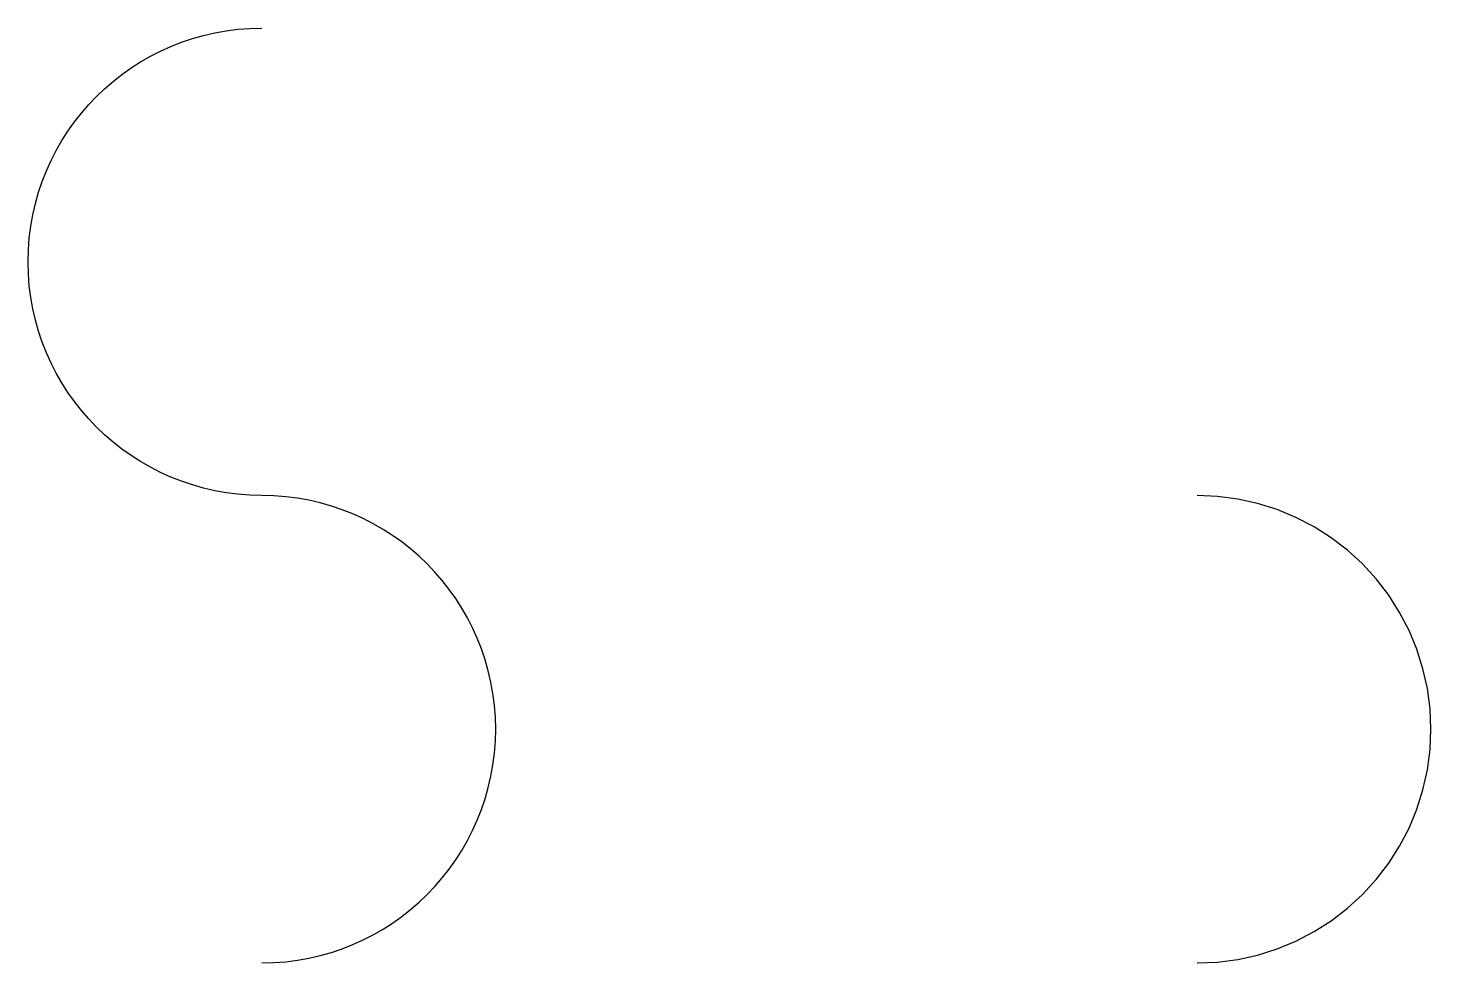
# Model space of a CAD drawing. Header units: metres. Extents: x -25 to 125, y 50 to 150.
import ezdxf

# ---------------------------------------------------------------- set-up
doc = ezdxf.new("R2010")
doc.units = ezdxf.units.M

msp = doc.modelspace()

# ---------------------------------------------------------------- linework, layer by layer
msp.add_lwpolyline([(0, 50, 1), (0, 100, -1), (0, 150)], format="xyb")
msp.add_lwpolyline([(100, 50), (100, 50), (102.18, 50.1), (104.34, 50.38), (106.47, 50.85), (108.55, 51.51), (110.57, 52.34), (112.5, 53.35), (114.34, 54.52), (116.07, 55.85), (117.68, 57.32), (119.15, 58.93), (120.48, 60.66), (121.65, 62.5), (122.66, 64.43), (123.49, 66.45), (124.15, 68.53), (124.62, 70.66), (124.9, 72.82), (125, 75), (124.9, 77.18), (124.62, 79.34), (124.15, 81.47), (123.49, 83.55), (122.66, 85.57), (121.65, 87.5), (120.48, 89.34), (119.15, 91.07), (117.68, 92.68), (116.07, 94.15), (114.34, 95.48), (112.5, 96.65), (110.57, 97.66), (108.55, 98.49), (106.47, 99.15), (104.34, 99.62), (102.18, 99.9), (100, 100)])

doc.saveas('drawing.dxf')
